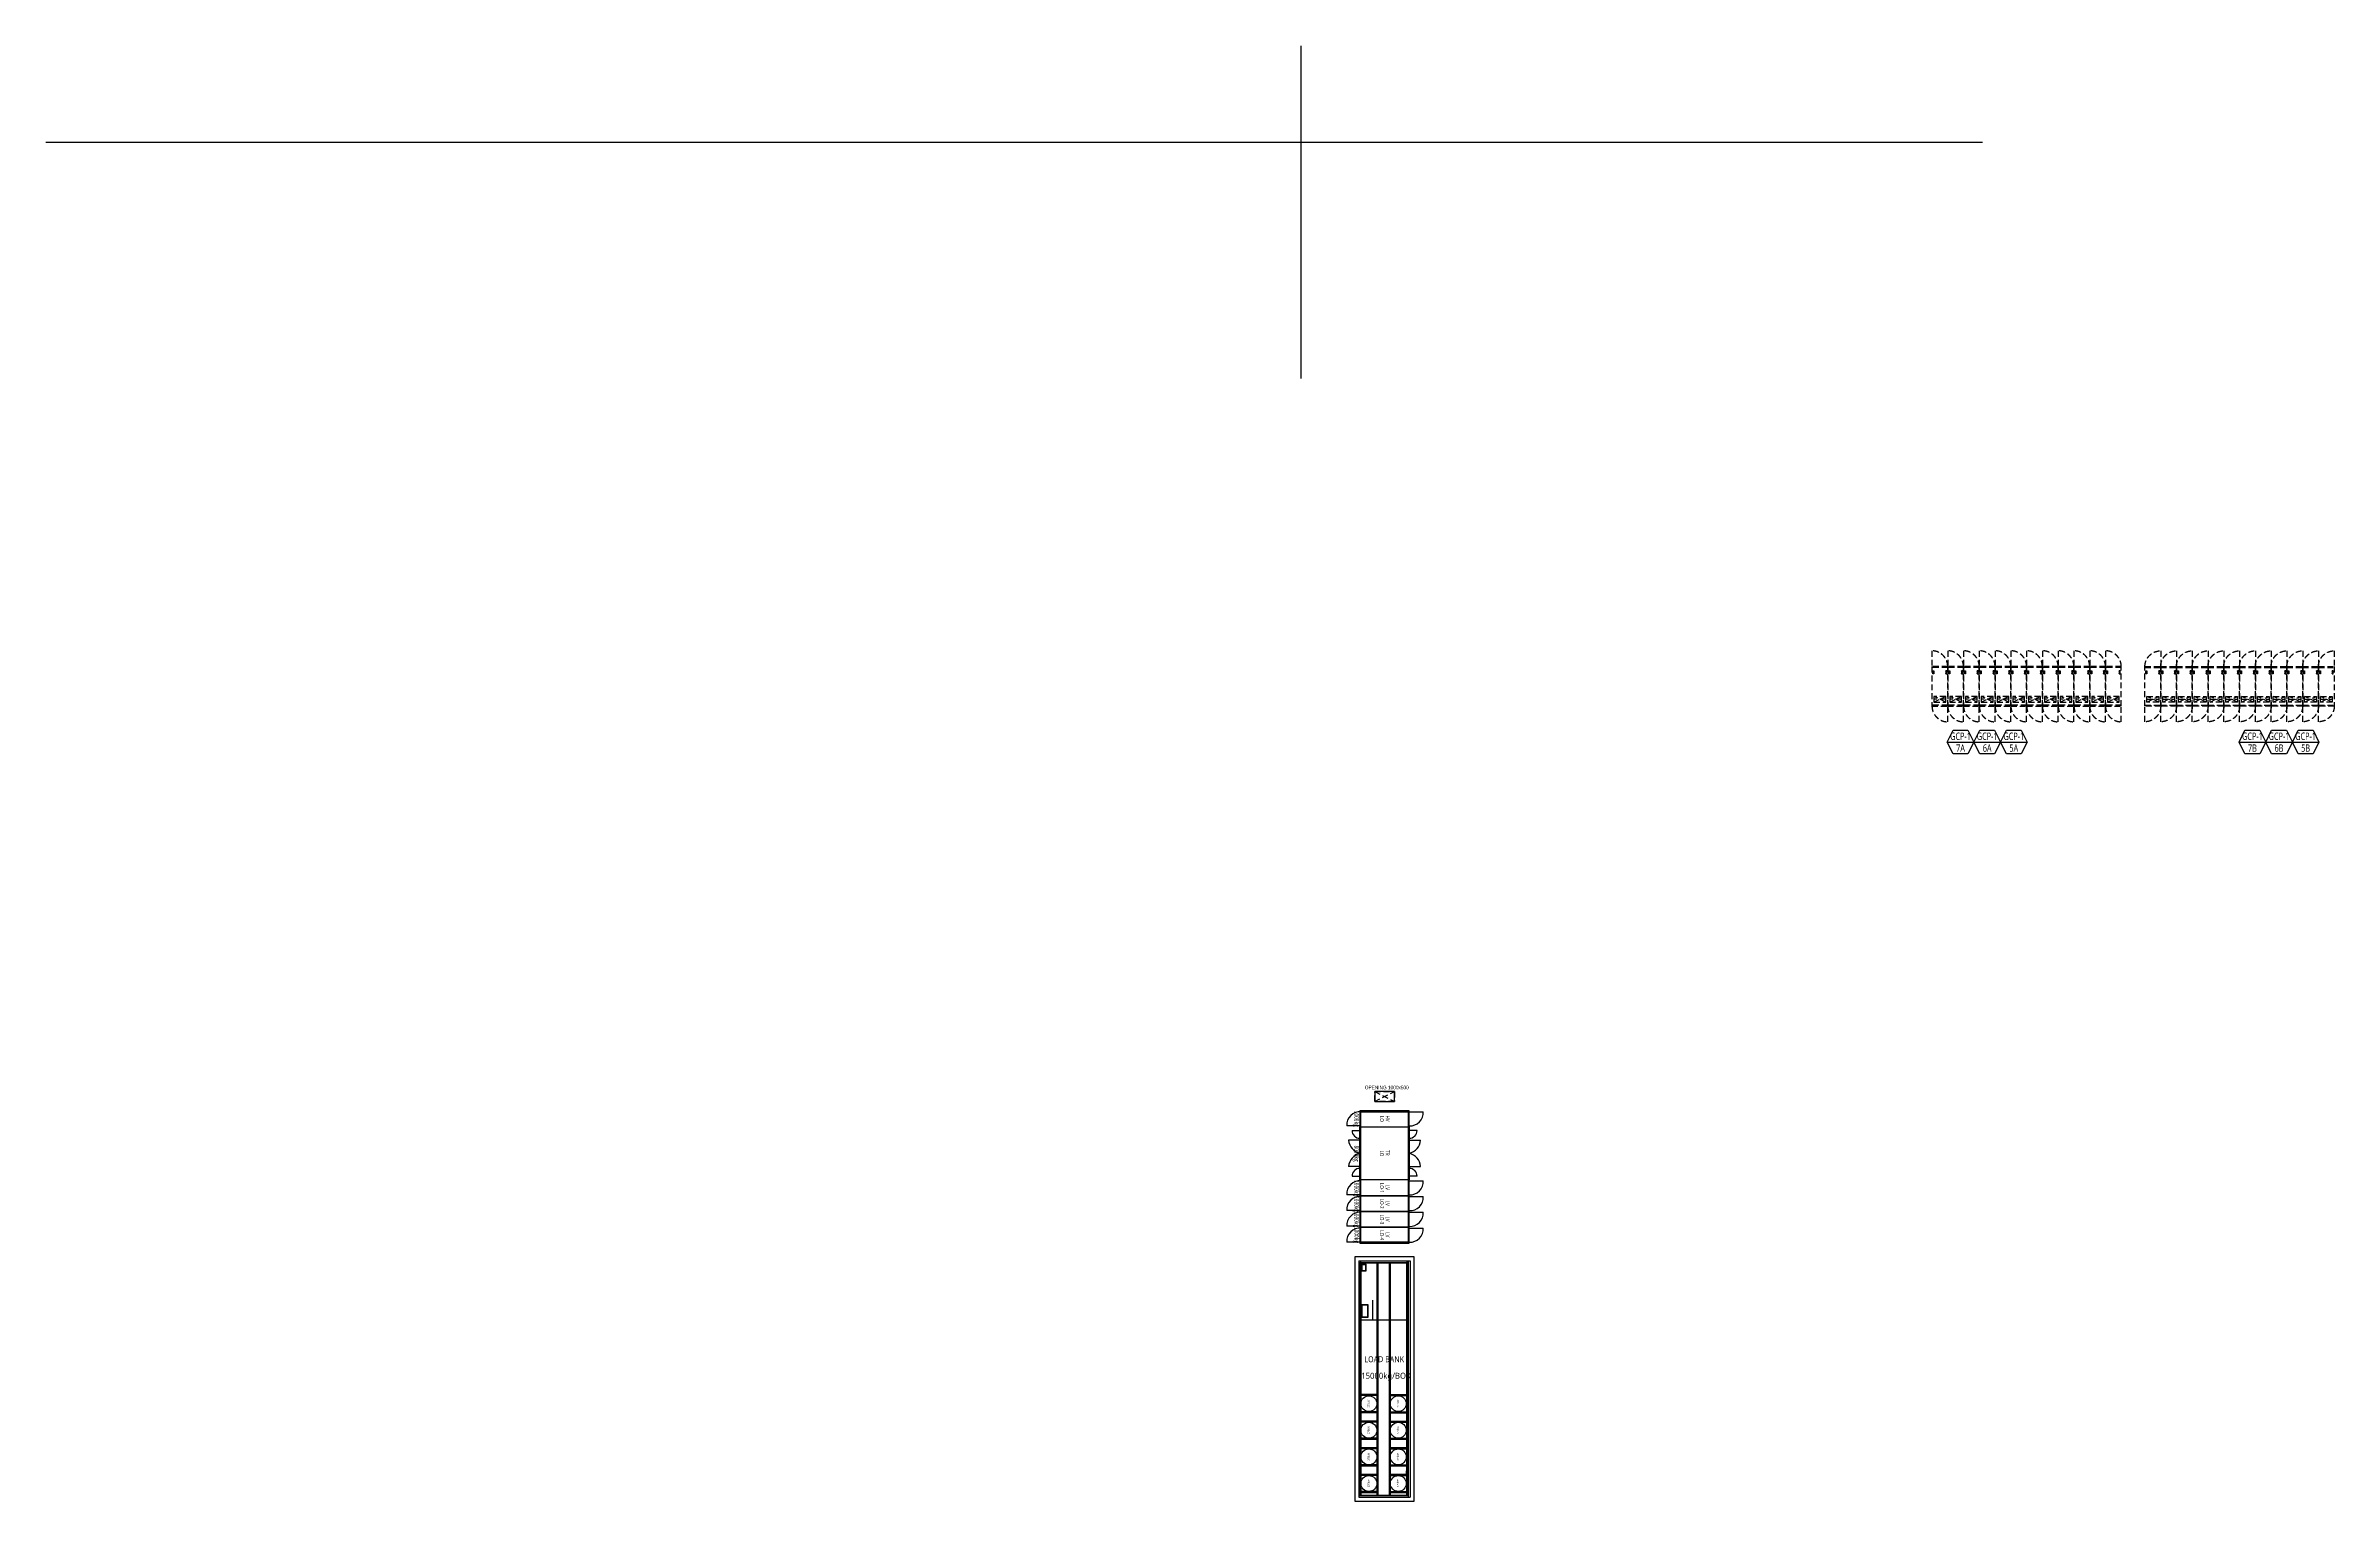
# Model space of a CAD drawing. Header units: millimetres. Extents: x -138191 to 245733, y -341087 to 835263.
# Drawn here: x 28900 to 144954, y -98536 to -24700 of the extents above; entities that cross this region are included whole.
import ezdxf
from ezdxf.enums import TextEntityAlignment as Align

# ---------------------------------------------------------------- set-up
doc = ezdxf.new("R2010")
doc.units = ezdxf.units.MM
doc.header["$LTSCALE"] = 300
doc.linetypes.add('H1', pattern=[1.5, 1, -0.5])
doc.linetypes.add('PHANTOM', pattern=[2.5, 1.25, -0.25, 0.25, -0.25, 0.25, -0.25])
for name, color, linetype in [('------00 Switch Gear', 3, 'Continuous'), ('------00 Switch Gear_Number', 1, 'Continuous'), ('-----36 Dimension', 1, 'Continuous'), ('20251030_전기하중검토', 241, 'Continuous'), ('A-ETC-전기', 253, 'H1')]:
    doc.layers.add(name, color=color, linetype=linetype)
doc.styles.add('dd', font='')
doc.styles.add('ELEC', font='malgun.ttf')
doc.styles.add('SAMOO', font='')
doc.styles.add('X-PLAN$0$ELEC', font='malgun.ttf')
doc.styles.add('맑은 고딕', font='malgun.ttf')
doc.styles.add('맑은고딕', font='malgun.ttf')
doc.styles.get('dd').set_extended_font_data('DotumChe')
doc.styles.get('SAMOO').set_extended_font_data('Dotum')

# ---------------------------------------------------------------- blocks, each defined once
blk = doc.blocks.new('A$C831ba098')
for points in [[(358, 500), (1358, 0)], [(358, 0), (1358, 500)]]:
    blk.add_lwpolyline(points)
blk.add_lwpolyline([(358, 500), (1358, 500), (1358, 0), (358, 0)], close=True)
at = {"style": 'SAMOO', "width": 0.8}
blk.add_text('OPENING 1000x500', height=187.5, dxfattribs=at).set_placement((971, 710, 0), align=Align.MIDDLE_CENTER)
blk = doc.blocks.new('GEN_전기판넬')
at = {"color": 0}
for p, q in [((0, 3600), (0, 2800)), ((800, 3600), (800, 2800)), ((1600, 3600), (1600, 2800)), ((2400, 3600), (2400, 2800)), ((3200, 3600), (3200, 2800)), ((4000, 3600), (4000, 2800)), ((4800, 3600), (4800, 2800)), ((5600, 3600), (5600, 2800)), ((6400, 3600), (6400, 2800)), ((7200, 3600), (7200, 2800)), ((8000, 3600), (8000, 2800)), ((8800, 3600), (8800, 2800)), ((800, 2760), (0, 2760)), ((50, 2440), (100, 2590)), ((100, 2440), (50, 2590)), ((750, 2440), (700, 2590)), ((700, 2440), (750, 2590)), ((1600, 2760), (800, 2760)), ((850, 2440), (900, 2590)), ((900, 2440), (850, 2590)), ((1550, 2440), (1500, 2590)), ((1500, 2440), (1550, 2590)), ((2400, 2760), (1600, 2760)), ((1650, 2440), (1700, 2590)), ((1700, 2440), (1650, 2590)), ((2350, 2440), (2300, 2590)), ((2300, 2440), (2350, 2590)), ((3200, 2760), (2400, 2760)), ((2450, 2440), (2500, 2590)), ((2500, 2440), (2450, 2590)), ((3150, 2440), (3100, 2590)), ((3100, 2440), (3150, 2590)), ((4000, 2760), (3200, 2760)), ((3250, 2440), (3300, 2590)), ((3300, 2440), (3250, 2590)), ((3950, 2440), (3900, 2590)), ((3900, 2440), (3950, 2590)), ((4800, 2760), (4000, 2760)), ((4050, 2440), (4100, 2590)), ((4100, 2440), (4050, 2590)), ((4750, 2440), (4700, 2590)), ((4700, 2440), (4750, 2590)), ((5600, 2760), (4800, 2760)), ((4850, 2440), (4900, 2590)), ((4900, 2440), (4850, 2590)), ((5550, 2440), (5500, 2590)), ((5500, 2440), (5550, 2590)), ((6400, 2760), (5600, 2760)), ((5650, 2440), (5700, 2590)), ((5700, 2440), (5650, 2590)), ((6350, 2440), (6300, 2590)), ((6300, 2440), (6350, 2590)), ((7200, 2760), (6400, 2760)), ((6450, 2440), (6500, 2590)), ((6500, 2440), (6450, 2590)), ((7150, 2440), (7100, 2590)), ((7100, 2440), (7150, 2590)), ((8000, 2760), (7200, 2760)), ((7250, 2440), (7300, 2590)), ((7300, 2440), (7250, 2590)), ((7950, 2440), (7900, 2590)), ((7900, 2440), (7950, 2590)), ((8800, 2760), (8000, 2760)), ((8050, 2440), (8100, 2590)), ((8100, 2440), (8050, 2590)), ((8750, 2440), (8700, 2590)), ((8700, 2440), (8750, 2590)), ((9600, 2760), (8800, 2760)), ((8850, 2440), (8900, 2590)), ((8900, 2440), (8850, 2590)), ((9550, 2440), (9500, 2590)), ((9500, 2440), (9550, 2590)), ((700, 990), (100, 1290)), ((100, 990), (700, 1290)), ((1500, 990), (900, 1290)), ((900, 990), (1500, 1290)), ((2300, 990), (1700, 1290)), ((1700, 990), (2300, 1290)), ((3100, 990), (2500, 1290)), ((2500, 990), (3100, 1290)), ((3900, 990), (3300, 1290)), ((3300, 990), (3900, 1290)), ((4700, 990), (4100, 1290)), ((4100, 990), (4700, 1290)), ((5500, 990), (4900, 1290)), ((4900, 990), (5500, 1290)), ((6300, 990), (5700, 1290)), ((5700, 990), (6300, 1290)), ((7100, 990), (6500, 1290)), ((6500, 990), (7100, 1290)), ((7900, 990), (7300, 1290)), ((7300, 990), (7900, 1290)), ((8700, 990), (8100, 1290)), ((8100, 990), (8700, 1290)), ((9500, 990), (8900, 1290)), ((8900, 990), (9500, 1290)), ((800, 842), (0, 842)), ((700, 1140), (100, 1140)), ((1600, 842), (800, 842)), ((800, 0), (800, 800)), ((1500, 1140), (900, 1140)), ((2400, 842), (1600, 842)), ((1600, 0), (1600, 800)), ((2300, 1140), (1700, 1140)), ((3200, 842), (2400, 842)), ((2400, 0), (2400, 800)), ((3100, 1140), (2500, 1140)), ((4000, 842), (3200, 842)), ((3200, 0), (3200, 800)), ((3900, 1140), (3300, 1140)), ((4800, 842), (4000, 842)), ((4000, 0), (4000, 800)), ((4700, 1140), (4100, 1140)), ((5600, 842), (4800, 842)), ((4800, 0), (4800, 800)), ((5500, 1140), (4900, 1140)), ((6400, 842), (5600, 842)), ((5600, 0), (5600, 800)), ((6300, 1140), (5700, 1140)), ((7200, 842), (6400, 842)), ((6400, 0), (6400, 800)), ((7100, 1140), (6500, 1140)), ((8000, 842), (7200, 842)), ((7200, 0), (7200, 800)), ((7900, 1140), (7300, 1140)), ((8800, 842), (8000, 842)), ((8000, 0), (8000, 800)), ((8700, 1140), (8100, 1140)), ((9600, 842), (8800, 842)), ((8800, 0), (8800, 800)), ((9500, 1140), (8900, 1140)), ((9600, 0), (9600, 800))]:
    blk.add_line(p, q, dxfattribs=at)
at = {"color": 0, "elevation": 0}
for points in [[(800, 2800), (0, 2800), (0, 800), (800, 800)], [(50, 2590), (100, 2590), (100, 2440), (50, 2440)], [(750, 2590), (700, 2590), (700, 2440), (750, 2440)], [(1600, 2800), (800, 2800), (800, 800), (1600, 800)], [(850, 2590), (900, 2590), (900, 2440), (850, 2440)], [(1550, 2590), (1500, 2590), (1500, 2440), (1550, 2440)], [(2400, 2800), (1600, 2800), (1600, 800), (2400, 800)], [(1650, 2590), (1700, 2590), (1700, 2440), (1650, 2440)], [(2350, 2590), (2300, 2590), (2300, 2440), (2350, 2440)], [(3200, 2800), (2400, 2800), (2400, 800), (3200, 800)], [(2450, 2590), (2500, 2590), (2500, 2440), (2450, 2440)], [(3150, 2590), (3100, 2590), (3100, 2440), (3150, 2440)], [(4000, 2800), (3200, 2800), (3200, 800), (4000, 800)], [(3250, 2590), (3300, 2590), (3300, 2440), (3250, 2440)], [(3950, 2590), (3900, 2590), (3900, 2440), (3950, 2440)], [(4800, 2800), (4000, 2800), (4000, 800), (4800, 800)], [(4050, 2590), (4100, 2590), (4100, 2440), (4050, 2440)], [(4750, 2590), (4700, 2590), (4700, 2440), (4750, 2440)], [(5600, 2800), (4800, 2800), (4800, 800), (5600, 800)], [(4850, 2590), (4900, 2590), (4900, 2440), (4850, 2440)], [(5550, 2590), (5500, 2590), (5500, 2440), (5550, 2440)], [(6400, 2800), (5600, 2800), (5600, 800), (6400, 800)], [(5650, 2590), (5700, 2590), (5700, 2440), (5650, 2440)], [(6350, 2590), (6300, 2590), (6300, 2440), (6350, 2440)], [(7200, 2800), (6400, 2800), (6400, 800), (7200, 800)], [(6450, 2590), (6500, 2590), (6500, 2440), (6450, 2440)], [(7150, 2590), (7100, 2590), (7100, 2440), (7150, 2440)], [(8000, 2800), (7200, 2800), (7200, 800), (8000, 800)], [(7250, 2590), (7300, 2590), (7300, 2440), (7250, 2440)], [(7950, 2590), (7900, 2590), (7900, 2440), (7950, 2440)], [(8800, 2800), (8000, 2800), (8000, 800), (8800, 800)], [(8050, 2590), (8100, 2590), (8100, 2440), (8050, 2440)], [(8750, 2590), (8700, 2590), (8700, 2440), (8750, 2440)], [(9600, 2800), (8800, 2800), (8800, 800), (9600, 800)], [(8850, 2590), (8900, 2590), (8900, 2440), (8850, 2440)], [(9550, 2590), (9500, 2590), (9500, 2440), (9550, 2440)], [(700, 1290), (100, 1290), (100, 990), (700, 990)], [(1500, 1290), (900, 1290), (900, 990), (1500, 990)], [(2300, 1290), (1700, 1290), (1700, 990), (2300, 990)], [(3100, 1290), (2500, 1290), (2500, 990), (3100, 990)], [(3900, 1290), (3300, 1290), (3300, 990), (3900, 990)], [(4700, 1290), (4100, 1290), (4100, 990), (4700, 990)], [(5500, 1290), (4900, 1290), (4900, 990), (5500, 990)], [(6300, 1290), (5700, 1290), (5700, 990), (6300, 990)], [(7100, 1290), (6500, 1290), (6500, 990), (7100, 990)], [(7900, 1290), (7300, 1290), (7300, 990), (7900, 990)], [(8700, 1290), (8100, 1290), (8100, 990), (8700, 990)], [(9500, 1290), (8900, 1290), (8900, 990), (9500, 990)]]:
    blk.add_lwpolyline(points, close=True, dxfattribs=at)
at = {"color": 0}
for centre, start, end in [((0, 2800), 0, 90), ((800, 2800), 0, 90), ((1600, 2800), 0, 90), ((2400, 2800), 0, 90), ((3200, 2800), 0, 90), ((4000, 2800), 0, 90), ((4800, 2800), 0, 90), ((5600, 2800), 0, 90), ((6400, 2800), 0, 90), ((7200, 2800), 0, 90), ((8000, 2800), 0, 90), ((8800, 2800), 0, 90), ((800, 800), 180, 270), ((1600, 800), 180, 270), ((2400, 800), 180, 270), ((3200, 800), 180, 270), ((4000, 800), 180, 270), ((4800, 800), 180, 270), ((5600, 800), 180, 270), ((6400, 800), 180, 270), ((7200, 800), 180, 270), ((8000, 800), 180, 270), ((8800, 800), 180, 270), ((9600, 800), 180, 270)]:
    blk.add_arc(centre, 800, start, end, dxfattribs=at)

msp = doc.modelspace()

# ---------------------------------------------------------------- linework, layer by layer
at = {"layer": '------00 Switch Gear'}
for p, q in [((95144, -79725, 0), (95544, -79725, 0)), ((98444, -79725, 0), (98044, -79725, 0)), ((95144, -82048, 0), (95544, -82048, 0)), ((98444, -82048, 0), (98044, -82048, 0))]:
    msp.add_line(p, q, dxfattribs=at)
at = {"layer": '------00 Switch Gear', "elevation": 0}
for points in [[(95544, -78736), (95544, -79536), (98044, -79536), (98044, -78736)], [(97994, -78786), (97994, -85386), (95594, -85386), (95594, -78786)], [(98044, -79536), (98044, -82236), (95544, -82236), (95544, -79536)], [(95544, -82236), (95544, -83036), (98044, -83036), (98044, -82236)], [(95544, -83036), (95544, -83836), (98044, -83836), (98044, -83036)], [(95544, -83836), (95544, -84636), (98044, -84636), (98044, -83836)], [(95544, -84636), (95544, -85436), (98044, -85436), (98044, -84636)]]:
    msp.add_lwpolyline(points, close=True, dxfattribs=at)
for points in [[(98044, -78779), (98759, -78779)], [(95594, -79486), (94879, -79486)], [(95544, -80222), (94968, -80222)], [(98044, -80222), (98620, -80222)], [(95544, -81551), (94968, -81551)], [(98044, -81551), (98620, -81551)], [(98044, -82279), (98759, -82279)], [(95594, -82986), (94879, -82986)], [(98044, -83079), (98759, -83079)], [(95594, -83786), (94879, -83786)], [(95594, -84586), (94879, -84586)], [(95594, -84586), (94879, -84586)], [(98044, -83879), (98759, -83879)], [(98044, -84679), (98759, -84679)], [(95594, -85386), (94879, -85386)]]:
    msp.add_lwpolyline(points, dxfattribs=at)
at = {"layer": '------00 Switch Gear'}
for centre, radius, start, end in [((95556, -79450, 0), 679, 86.91898, 183.08102), ((98080, -78815, 0), 679, 266.91898, 3.08102), ((95544, -79725, 0), 400, 180, 270), ((98044, -79725, 0), 400, 270, 0), ((95709, -80161, 0), 744, 184.68922, 257.14201), ((95709, -81612, 0), 744, 102.85799, 175.31078), ((97878, -80161, 0), 744, 282.85799, 355.31078), ((97878, -81612, 0), 744, 4.68922, 77.14201), ((95556, -82950, 0), 679, 86.91898, 183.08102), ((95544, -82048, 0), 400, 90, 180), ((98044, -82048, 0), 400, 0, 90), ((98080, -82315, 0), 679, 266.91898, 3.08102), ((95556, -83750, 0), 679, 86.91898, 183.08102), ((98080, -83115, 0), 679, 266.91898, 3.08102), ((95556, -84550, 0), 679, 86.91898, 183.08102), ((95556, -85350, 0), 679, 86.91898, 183.08102), ((98080, -83915, 0), 679, 266.91898, 3.08102), ((98080, -84715, 0), 679, 266.91898, 3.08102)]:
    msp.add_arc(centre, radius, start, end, dxfattribs=at)
at = {"layer": '------00 Switch Gear_Number', "color": 1, "elevation": 0}
for points in [[(125329, -60028), (126679, -60028), (126379, -60628), (125628, -60628), (125329, -60028), (125628, -59428), (126379, -59428), (126679, -60028)], [(126679, -60028), (128029, -60028), (127729, -60628), (126978, -60628), (126679, -60028), (126978, -59428), (127729, -59428), (128029, -60028)], [(128029, -60028), (129379, -60028), (129079, -60628), (128328, -60628), (128029, -60028), (128328, -59428), (129079, -59428), (129379, -60028)], [(140129, -60028), (141479, -60028), (141179, -60628), (140428, -60628), (140129, -60028), (140428, -59428), (141179, -59428), (141479, -60028)], [(141479, -60028), (142829, -60028), (142529, -60628), (141778, -60628), (141479, -60028), (141778, -59428), (142529, -59428), (142829, -60028)], [(142829, -60028), (144179, -60028), (143879, -60628), (143128, -60628), (142829, -60028), (143128, -59428), (143879, -59428), (144179, -60028)]]:
    msp.add_lwpolyline(points, dxfattribs=at)
at = {"layer": '-----36 Dimension'}
for p, q in [((92554, -24700), (92554, -41578)), ((28900, -29595), (127108, -29595))]:
    msp.add_line(p, q, dxfattribs=at)
for p, q in [((95494, -86336, 0), (95494, -98336, 0)), ((95494, -86336, 0), (95494, -87336, 0)), ((95497, -86336, 0), (97994, -86336, 0)), ((95497, -86336, 0), (95497, -98336, 0)), ((95497, -86336, 0), (97994, -86336, 0)), ((95497, -86340, 0), (97994, -86340, 0)), ((95497, -86340, 0), (97994, -86340, 0)), ((95497, -86433, 0), (97994, -86433, 0)), ((95497, -86433, 0), (97994, -86433, 0)), ((95497, -86436, 0), (97994, -86436, 0)), ((95497, -86436, 0), (97994, -86436, 0)), ((95542, -86436, 0), (95542, -98236, 0)), ((95567, -86375, 0), (95567, -98274, 0)), ((95587, -86436, 0), (95587, -98236, 0)), ((95592, -86436, 0), (95592, -98236, 0)), ((96407, -86436, 0), (96407, -98236, 0)), ((96457, -86436, 0), (96457, -98236, 0)), ((97034, -86436, 0), (97034, -98236, 0)), ((97084, -86436, 0), (97084, -98236, 0)), ((97899, -86436, 0), (97899, -98236, 0)), ((97904, -86436, 0), (97904, -98236, 0)), ((97924, -86375, 0), (97924, -98274, 0)), ((97949, -86436, 0), (97949, -98236, 0)), ((97994, -86336, 0), (97994, -98336, 0)), ((97994, -86336, 0), (98094, -86336, 0)), ((97994, -86336, 0), (98094, -86336, 0)), ((97997, -86336, 0), (97997, -98336, 0)), ((98091, -86336, 0), (98091, -98336, 0)), ((98094, -86336, 0), (98094, -98336, 0)), ((95558, -93154, 0), (95576, -93154, 0)), ((95558, -93369, 0), (95576, -93369, 0)), ((95558, -93586, 0), (95576, -93586, 0)), ((95558, -93804, 0), (95576, -93804, 0)), ((95567, -93163, 0), (95567, -93145, 0)), ((95567, -93378, 0), (95567, -93360, 0)), ((95567, -93595, 0), (95567, -93577, 0)), ((95567, -93813, 0), (95567, -93795, 0)), ((96407, -93129, 0), (95592, -93129, 0)), ((96407, -93174, 0), (95592, -93174, 0)), ((96407, -93179, 0), (95592, -93179, 0)), ((96407, -93994, 0), (95592, -93994, 0)), ((96407, -93999, 0), (95592, -93999, 0)), ((95773, -93154, 0), (95791, -93154, 0)), ((95782, -93163, 0), (95782, -93145, 0)), ((95990, -93154, 0), (96008, -93154, 0)), ((95999, -93163, 0), (95999, -93145, 0)), ((96208, -93154, 0), (96226, -93154, 0)), ((96217, -93163, 0), (96217, -93145, 0)), ((96423, -93154, 0), (96441, -93154, 0)), ((96423, -93369, 0), (96441, -93369, 0)), ((96423, -93586, 0), (96441, -93586, 0)), ((96423, -93804, 0), (96441, -93804, 0)), ((96432, -93163, 0), (96432, -93145, 0)), ((96432, -93378, 0), (96432, -93360, 0)), ((96432, -93595, 0), (96432, -93577, 0)), ((96432, -93813, 0), (96432, -93795, 0)), ((97050, -93154, 0), (97068, -93154, 0)), ((97050, -93369, 0), (97068, -93369, 0)), ((97050, -93586, 0), (97068, -93586, 0)), ((97050, -93804, 0), (97068, -93804, 0)), ((97059, -93163, 0), (97059, -93145, 0)), ((97059, -93378, 0), (97059, -93360, 0)), ((97059, -93595, 0), (97059, -93577, 0)), ((97059, -93813, 0), (97059, -93795, 0)), ((97084, -93129, 0), (97899, -93129, 0)), ((97084, -93174, 0), (97899, -93174, 0)), ((97084, -93179, 0), (97899, -93179, 0)), ((97084, -93994, 0), (97899, -93994, 0)), ((97084, -93999, 0), (97899, -93999, 0)), ((97265, -93154, 0), (97283, -93154, 0)), ((97274, -93163, 0), (97274, -93145, 0)), ((97482, -93154, 0), (97500, -93154, 0)), ((97491, -93163, 0), (97491, -93145, 0)), ((97700, -93154, 0), (97718, -93154, 0)), ((97709, -93163, 0), (97709, -93145, 0)), ((97915, -93154, 0), (97933, -93154, 0)), ((97915, -93369, 0), (97933, -93369, 0)), ((97915, -93586, 0), (97933, -93586, 0)), ((97915, -93804, 0), (97933, -93804, 0)), ((97924, -93163, 0), (97924, -93145, 0)), ((97924, -93378, 0), (97924, -93360, 0)), ((97924, -93595, 0), (97924, -93577, 0)), ((97924, -93813, 0), (97924, -93795, 0)), ((95558, -94019, 0), (95576, -94019, 0)), ((95558, -94504, 0), (95576, -94504, 0)), ((95558, -94719, 0), (95576, -94719, 0)), ((95558, -94936, 0), (95576, -94936, 0)), ((95558, -95154, 0), (95576, -95154, 0)), ((95567, -94028, 0), (95567, -94010, 0)), ((95567, -94513, 0), (95567, -94495, 0)), ((95567, -94728, 0), (95567, -94710, 0)), ((95567, -94945, 0), (95567, -94927, 0)), ((95567, -95163, 0), (95567, -95145, 0)), ((96407, -94044, 0), (95592, -94044, 0)), ((96407, -94479, 0), (95592, -94479, 0)), ((96407, -94524, 0), (95592, -94524, 0)), ((96407, -94529, 0), (95592, -94529, 0)), ((95773, -94019, 0), (95791, -94019, 0)), ((95773, -94504, 0), (95791, -94504, 0)), ((95782, -94028, 0), (95782, -94010, 0)), ((95782, -94513, 0), (95782, -94495, 0)), ((95990, -94019, 0), (96008, -94019, 0)), ((95990, -94504, 0), (96008, -94504, 0)), ((95999, -94028, 0), (95999, -94010, 0)), ((95999, -94513, 0), (95999, -94495, 0)), ((96208, -94019, 0), (96226, -94019, 0)), ((96208, -94504, 0), (96226, -94504, 0)), ((96217, -94028, 0), (96217, -94010, 0)), ((96217, -94513, 0), (96217, -94495, 0)), ((96423, -94019, 0), (96441, -94019, 0)), ((96423, -94504, 0), (96441, -94504, 0)), ((96423, -94719, 0), (96441, -94719, 0)), ((96423, -94936, 0), (96441, -94936, 0)), ((96423, -95154, 0), (96441, -95154, 0)), ((96432, -94028, 0), (96432, -94010, 0)), ((96432, -94513, 0), (96432, -94495, 0)), ((96432, -94728, 0), (96432, -94710, 0)), ((96432, -94945, 0), (96432, -94927, 0)), ((96432, -95163, 0), (96432, -95145, 0)), ((97050, -94019, 0), (97068, -94019, 0)), ((97050, -94504, 0), (97068, -94504, 0)), ((97050, -94719, 0), (97068, -94719, 0)), ((97050, -94936, 0), (97068, -94936, 0)), ((97050, -95154, 0), (97068, -95154, 0)), ((97059, -94028, 0), (97059, -94010, 0)), ((97059, -94513, 0), (97059, -94495, 0)), ((97059, -94728, 0), (97059, -94710, 0)), ((97059, -94945, 0), (97059, -94927, 0)), ((97059, -95163, 0), (97059, -95145, 0)), ((97084, -94044, 0), (97899, -94044, 0)), ((97084, -94479, 0), (97899, -94479, 0)), ((97084, -94524, 0), (97899, -94524, 0)), ((97084, -94529, 0), (97899, -94529, 0)), ((97265, -94019, 0), (97283, -94019, 0)), ((97265, -94504, 0), (97283, -94504, 0)), ((97274, -94028, 0), (97274, -94010, 0)), ((97274, -94513, 0), (97274, -94495, 0)), ((97482, -94019, 0), (97500, -94019, 0)), ((97482, -94504, 0), (97500, -94504, 0)), ((97491, -94028, 0), (97491, -94010, 0)), ((97491, -94513, 0), (97491, -94495, 0)), ((97700, -94019, 0), (97718, -94019, 0)), ((97700, -94504, 0), (97718, -94504, 0)), ((97709, -94028, 0), (97709, -94010, 0)), ((97709, -94513, 0), (97709, -94495, 0)), ((97915, -94019, 0), (97933, -94019, 0)), ((97915, -94504, 0), (97933, -94504, 0)), ((97915, -94719, 0), (97933, -94719, 0)), ((97915, -94936, 0), (97933, -94936, 0)), ((97915, -95154, 0), (97933, -95154, 0)), ((97924, -94028, 0), (97924, -94010, 0)), ((97924, -94513, 0), (97924, -94495, 0)), ((97924, -94728, 0), (97924, -94710, 0)), ((97924, -94945, 0), (97924, -94927, 0)), ((97924, -95163, 0), (97924, -95145, 0)), ((95558, -95369, 0), (95576, -95369, 0)), ((95558, -95854, 0), (95576, -95854, 0)), ((95558, -96069, 0), (95576, -96069, 0)), ((95558, -96286, 0), (95576, -96286, 0)), ((95567, -95378, 0), (95567, -95360, 0)), ((95567, -95863, 0), (95567, -95845, 0)), ((95567, -96078, 0), (95567, -96060, 0)), ((95567, -96295, 0), (95567, -96277, 0)), ((96407, -95344, 0), (95592, -95344, 0)), ((96407, -95349, 0), (95592, -95349, 0)), ((96407, -95394, 0), (95592, -95394, 0)), ((96407, -95829, 0), (95592, -95829, 0)), ((96407, -95874, 0), (95592, -95874, 0)), ((96407, -95879, 0), (95592, -95879, 0)), ((95773, -95369, 0), (95791, -95369, 0)), ((95773, -95854, 0), (95791, -95854, 0)), ((95782, -95378, 0), (95782, -95360, 0)), ((95782, -95863, 0), (95782, -95845, 0)), ((95990, -95369, 0), (96008, -95369, 0)), ((95990, -95854, 0), (96008, -95854, 0)), ((95999, -95378, 0), (95999, -95360, 0)), ((95999, -95863, 0), (95999, -95845, 0)), ((96208, -95369, 0), (96226, -95369, 0)), ((96208, -95854, 0), (96226, -95854, 0)), ((96217, -95378, 0), (96217, -95360, 0)), ((96217, -95863, 0), (96217, -95845, 0)), ((96423, -95369, 0), (96441, -95369, 0)), ((96423, -95854, 0), (96441, -95854, 0)), ((96423, -96069, 0), (96441, -96069, 0)), ((96423, -96286, 0), (96441, -96286, 0)), ((96432, -95378, 0), (96432, -95360, 0)), ((96432, -95863, 0), (96432, -95845, 0)), ((96432, -96078, 0), (96432, -96060, 0)), ((96432, -96295, 0), (96432, -96277, 0)), ((97050, -95369, 0), (97068, -95369, 0)), ((97050, -95854, 0), (97068, -95854, 0)), ((97050, -96069, 0), (97068, -96069, 0)), ((97050, -96286, 0), (97068, -96286, 0)), ((97059, -95378, 0), (97059, -95360, 0)), ((97059, -95863, 0), (97059, -95845, 0)), ((97059, -96078, 0), (97059, -96060, 0)), ((97059, -96295, 0), (97059, -96277, 0)), ((97084, -95344, 0), (97899, -95344, 0)), ((97084, -95349, 0), (97899, -95349, 0)), ((97084, -95394, 0), (97899, -95394, 0)), ((97084, -95829, 0), (97899, -95829, 0)), ((97084, -95874, 0), (97899, -95874, 0)), ((97084, -95879, 0), (97899, -95879, 0)), ((97265, -95369, 0), (97283, -95369, 0)), ((97265, -95854, 0), (97283, -95854, 0)), ((97274, -95378, 0), (97274, -95360, 0)), ((97274, -95863, 0), (97274, -95845, 0)), ((97482, -95369, 0), (97500, -95369, 0)), ((97482, -95854, 0), (97500, -95854, 0)), ((97491, -95378, 0), (97491, -95360, 0)), ((97491, -95863, 0), (97491, -95845, 0)), ((97700, -95369, 0), (97718, -95369, 0)), ((97700, -95854, 0), (97718, -95854, 0)), ((97709, -95378, 0), (97709, -95360, 0)), ((97709, -95863, 0), (97709, -95845, 0)), ((97915, -95369, 0), (97933, -95369, 0)), ((97915, -95854, 0), (97933, -95854, 0)), ((97915, -96069, 0), (97933, -96069, 0)), ((97915, -96286, 0), (97933, -96286, 0)), ((97924, -95378, 0), (97924, -95360, 0)), ((97924, -95863, 0), (97924, -95845, 0)), ((97924, -96078, 0), (97924, -96060, 0)), ((97924, -96295, 0), (97924, -96277, 0)), ((95558, -96504, 0), (95576, -96504, 0)), ((95558, -96719, 0), (95576, -96719, 0)), ((95558, -97204, 0), (95576, -97204, 0)), ((95558, -97419, 0), (95576, -97419, 0)), ((95567, -96513, 0), (95567, -96495, 0)), ((95567, -96728, 0), (95567, -96710, 0)), ((95567, -97213, 0), (95567, -97195, 0)), ((95567, -97428, 0), (95567, -97410, 0)), ((96407, -96694, 0), (95592, -96694, 0)), ((96407, -96699, 0), (95592, -96699, 0)), ((96407, -96744, 0), (95592, -96744, 0)), ((96407, -97179, 0), (95592, -97179, 0)), ((96407, -97224, 0), (95592, -97224, 0)), ((96407, -97229, 0), (95592, -97229, 0)), ((95773, -96719, 0), (95791, -96719, 0)), ((95773, -97204, 0), (95791, -97204, 0)), ((95782, -96728, 0), (95782, -96710, 0)), ((95782, -97213, 0), (95782, -97195, 0)), ((95990, -96719, 0), (96008, -96719, 0)), ((95990, -97204, 0), (96008, -97204, 0)), ((95999, -96728, 0), (95999, -96710, 0)), ((95999, -97213, 0), (95999, -97195, 0)), ((96208, -96719, 0), (96226, -96719, 0)), ((96208, -97204, 0), (96226, -97204, 0)), ((96217, -96728, 0), (96217, -96710, 0)), ((96217, -97213, 0), (96217, -97195, 0)), ((96423, -96504, 0), (96441, -96504, 0)), ((96423, -96719, 0), (96441, -96719, 0)), ((96423, -97204, 0), (96441, -97204, 0)), ((96423, -97419, 0), (96441, -97419, 0)), ((96432, -96513, 0), (96432, -96495, 0)), ((96432, -96728, 0), (96432, -96710, 0)), ((96432, -97213, 0), (96432, -97195, 0)), ((96432, -97428, 0), (96432, -97410, 0)), ((97050, -96504, 0), (97068, -96504, 0)), ((97050, -96719, 0), (97068, -96719, 0)), ((97050, -97204, 0), (97068, -97204, 0)), ((97050, -97419, 0), (97068, -97419, 0)), ((97059, -96513, 0), (97059, -96495, 0)), ((97059, -96728, 0), (97059, -96710, 0)), ((97059, -97213, 0), (97059, -97195, 0)), ((97059, -97428, 0), (97059, -97410, 0)), ((97084, -96694, 0), (97899, -96694, 0)), ((97084, -96699, 0), (97899, -96699, 0)), ((97084, -96744, 0), (97899, -96744, 0)), ((97084, -97179, 0), (97899, -97179, 0)), ((97084, -97224, 0), (97899, -97224, 0)), ((97084, -97229, 0), (97899, -97229, 0)), ((97265, -96719, 0), (97283, -96719, 0)), ((97265, -97204, 0), (97283, -97204, 0)), ((97274, -96728, 0), (97274, -96710, 0)), ((97274, -97213, 0), (97274, -97195, 0)), ((97482, -96719, 0), (97500, -96719, 0)), ((97482, -97204, 0), (97500, -97204, 0)), ((97491, -96728, 0), (97491, -96710, 0)), ((97491, -97213, 0), (97491, -97195, 0)), ((97700, -96719, 0), (97718, -96719, 0)), ((97700, -97204, 0), (97718, -97204, 0)), ((97709, -96728, 0), (97709, -96710, 0)), ((97709, -97213, 0), (97709, -97195, 0)), ((97899, -97241, 0), (97899, -96991, 0)), ((97899, -96991, 0), (97949, -96991, 0)), ((97949, -97241, 0), (97899, -97241, 0)), ((97903, -97245, 0), (97903, -96987, 0)), ((97903, -96987, 0), (97945, -96987, 0)), ((97945, -97245, 0), (97903, -97245, 0)), ((97915, -96504, 0), (97933, -96504, 0)), ((97915, -96719, 0), (97933, -96719, 0)), ((97915, -97204, 0), (97933, -97204, 0)), ((97915, -97419, 0), (97933, -97419, 0)), ((97924, -96513, 0), (97924, -96495, 0)), ((97924, -96728, 0), (97924, -96710, 0)), ((97924, -97213, 0), (97924, -97195, 0)), ((97924, -97428, 0), (97924, -97410, 0)), ((97945, -96987, 0), (97945, -97245, 0)), ((97949, -96991, 0), (97949, -97241, 0)), ((95497, -98236, 0), (97994, -98236, 0)), ((95497, -98240, 0), (97994, -98240, 0)), ((95497, -98333, 0), (97994, -98333, 0)), ((95497, -98336, 0), (97994, -98336, 0)), ((95558, -97636, 0), (95576, -97636, 0)), ((95558, -97854, 0), (95576, -97854, 0)), ((95558, -98069, 0), (95576, -98069, 0)), ((95567, -97645, 0), (95567, -97627, 0)), ((95567, -97863, 0), (95567, -97845, 0)), ((95567, -98078, 0), (95567, -98060, 0)), ((96407, -98044, 0), (95592, -98044, 0)), ((96407, -98049, 0), (95592, -98049, 0)), ((96407, -98094, 0), (95592, -98094, 0)), ((95773, -98069, 0), (95791, -98069, 0)), ((95782, -98078, 0), (95782, -98060, 0)), ((95990, -98069, 0), (96008, -98069, 0)), ((95999, -98078, 0), (95999, -98060, 0)), ((96208, -98069, 0), (96226, -98069, 0)), ((96217, -98078, 0), (96217, -98060, 0)), ((96423, -97636, 0), (96441, -97636, 0)), ((96423, -97854, 0), (96441, -97854, 0)), ((96423, -98069, 0), (96441, -98069, 0)), ((96432, -97645, 0), (96432, -97627, 0)), ((96432, -97863, 0), (96432, -97845, 0)), ((96432, -98078, 0), (96432, -98060, 0)), ((97050, -97636, 0), (97068, -97636, 0)), ((97050, -97854, 0), (97068, -97854, 0)), ((97050, -98069, 0), (97068, -98069, 0)), ((97059, -97645, 0), (97059, -97627, 0)), ((97059, -97863, 0), (97059, -97845, 0)), ((97059, -98078, 0), (97059, -98060, 0)), ((97084, -98044, 0), (97899, -98044, 0)), ((97084, -98049, 0), (97899, -98049, 0)), ((97084, -98094, 0), (97899, -98094, 0)), ((97265, -98069, 0), (97283, -98069, 0)), ((97274, -98078, 0), (97274, -98060, 0)), ((97482, -98069, 0), (97500, -98069, 0)), ((97491, -98078, 0), (97491, -98060, 0)), ((97700, -98069, 0), (97718, -98069, 0)), ((97709, -98078, 0), (97709, -98060, 0)), ((97915, -97636, 0), (97933, -97636, 0)), ((97915, -97854, 0), (97933, -97854, 0)), ((97915, -98069, 0), (97933, -98069, 0)), ((97924, -97645, 0), (97924, -97627, 0)), ((97924, -97863, 0), (97924, -97845, 0)), ((97924, -98078, 0), (97924, -98060, 0)), ((97994, -98336, 0), (98094, -98336, 0))]:
    msp.add_line(p, q)
at = {"ltscale": 10}
for p, q in [((95592, -89336, 0), (96192, -89336, 0)), ((96192, -89336, 0), (96192, -88336, 0)), ((96192, -89336, 0), (97899, -89336, 0))]:
    msp.add_line(p, q, dxfattribs=at)
at = {"elevation": 0}
for points in [[(96294, -78256), (97294, -78256), (97294, -77756), (96294, -77756)], [(95294, -86136), (95294, -98536), (98294, -98536), (98294, -86136)], [(95624, -86516), (95624, -86856), (95864, -86856), (95864, -86516)], [(95644, -86536), (95644, -86836), (95844, -86836), (95844, -86536)], [(95624, -88566), (95624, -89206), (95964, -89206), (95964, -88566)], [(95644, -88586), (95644, -89186), (95944, -89186), (95944, -88586)]]:
    msp.add_lwpolyline(points, close=True, dxfattribs=at)
at = {"linetype": 'PHANTOM', "ltscale": 5, "elevation": 0}
for points in [[(95547, -94039), (96452, -94039), (96452, -93134), (95547, -93134), (95547, -94039)], [(97039, -94039), (97944, -94039), (97944, -93134), (97039, -93134), (97039, -94039)], [(95547, -95389), (96452, -95389), (96452, -94484), (95547, -94484), (95547, -95389)], [(97039, -95389), (97944, -95389), (97944, -94484), (97039, -94484), (97039, -95389)], [(95547, -96739), (96452, -96739), (96452, -95834), (95547, -95834), (95547, -96739)], [(97039, -96739), (97944, -96739), (97944, -95834), (97039, -95834), (97039, -96739)], [(95547, -98089), (96452, -98089), (96452, -97184), (95547, -97184), (95547, -98089)], [(97039, -98089), (97944, -98089), (97944, -97184), (97039, -97184), (97039, -98089)]]:
    msp.add_lwpolyline(points, dxfattribs=at)
for points in [[(95567, -94019), (96432, -94019), (96432, -93154), (95567, -93154)], [(97059, -94019), (97924, -94019), (97924, -93154), (97059, -93154)], [(95567, -95369), (96432, -95369), (96432, -94504), (95567, -94504)], [(97059, -95369), (97924, -95369), (97924, -94504), (97059, -94504)], [(95567, -96719), (96432, -96719), (96432, -95854), (95567, -95854)], [(97059, -96719), (97924, -96719), (97924, -95854), (97059, -95854)], [(95567, -98069), (96432, -98069), (96432, -97204), (95567, -97204)], [(97059, -98069), (97924, -98069), (97924, -97204), (97059, -97204)]]:
    msp.add_lwpolyline(points, close=True, dxfattribs=at)
for centre, radius in [((95567, -93154, 0), 7.5), ((95567, -93369, 0), 7.5), ((95567, -93586, 0), 7.5), ((95567, -93804, 0), 7.5), ((95999, -93586, 0), 403), ((95782, -93154, 0), 7.5), ((95999, -93154, 0), 7.5), ((96217, -93154, 0), 7.5), ((96432, -93154, 0), 7.5), ((96432, -93369, 0), 7.5), ((96432, -93586, 0), 7.5), ((96432, -93804, 0), 7.5), ((97059, -93154, 0), 7.5), ((97059, -93369, 0), 7.5), ((97059, -93586, 0), 7.5), ((97059, -93804, 0), 7.5), ((97491, -93586, 0), 403), ((97491, -93586, 0), 403), ((97274, -93154, 0), 7.5), ((97491, -93154, 0), 7.5), ((97709, -93154, 0), 7.5), ((97924, -93154, 0), 7.5), ((97924, -93369, 0), 7.5), ((97924, -93586, 0), 7.5), ((97924, -93804, 0), 7.5), ((95567, -94019, 0), 7.5), ((95567, -94504, 0), 7.5), ((95567, -94719, 0), 7.5), ((95567, -94936, 0), 7.5), ((95567, -95154, 0), 7.5), ((95999, -94936, 0), 403), ((95782, -94019, 0), 7.5), ((95782, -94504, 0), 7.5), ((95999, -94019, 0), 7.5), ((95999, -94504, 0), 7.5), ((96217, -94019, 0), 7.5), ((96217, -94504, 0), 7.5), ((96432, -94019, 0), 7.5), ((96432, -94504, 0), 7.5), ((96432, -94719, 0), 7.5), ((96432, -94936, 0), 7.5), ((96432, -95154, 0), 7.5), ((97059, -94019, 0), 7.5), ((97059, -94504, 0), 7.5), ((97059, -94719, 0), 7.5), ((97059, -94936, 0), 7.5), ((97059, -95154, 0), 7.5), ((97491, -94936, 0), 403), ((97491, -94936, 0), 403), ((97274, -94019, 0), 7.5), ((97274, -94504, 0), 7.5), ((97491, -94019, 0), 7.5), ((97491, -94504, 0), 7.5), ((97709, -94019, 0), 7.5), ((97709, -94504, 0), 7.5), ((97924, -94019, 0), 7.5), ((97924, -94504, 0), 7.5), ((97924, -94719, 0), 7.5), ((97924, -94936, 0), 7.5), ((97924, -95154, 0), 7.5), ((95567, -95369, 0), 7.5), ((95567, -95854, 0), 7.5), ((95567, -96069, 0), 7.5), ((95567, -96286, 0), 7.5), ((95999, -96286, 0), 403), ((95782, -95369, 0), 7.5), ((95782, -95854, 0), 7.5), ((95999, -95369, 0), 7.5), ((95999, -95854, 0), 7.5), ((96217, -95369, 0), 7.5), ((96217, -95854, 0), 7.5), ((96432, -95369, 0), 7.5), ((96432, -95854, 0), 7.5), ((96432, -96069, 0), 7.5), ((96432, -96286, 0), 7.5), ((97059, -95369, 0), 7.5), ((97059, -95854, 0), 7.5), ((97059, -96069, 0), 7.5), ((97059, -96286, 0), 7.5), ((97491, -96286, 0), 403), ((97491, -96286, 0), 403), ((97274, -95369, 0), 7.5), ((97274, -95854, 0), 7.5), ((97491, -95369, 0), 7.5), ((97491, -95854, 0), 7.5), ((97709, -95369, 0), 7.5), ((97709, -95854, 0), 7.5), ((97924, -95369, 0), 7.5), ((97924, -95854, 0), 7.5), ((97924, -96069, 0), 7.5), ((97924, -96286, 0), 7.5), ((95567, -96504, 0), 7.5), ((95567, -96719, 0), 7.5), ((95567, -97204, 0), 7.5), ((95567, -97419, 0), 7.5), ((95999, -97636, 0), 403), ((95782, -96719, 0), 7.5), ((95782, -97204, 0), 7.5), ((95999, -96719, 0), 7.5), ((95999, -97204, 0), 7.5), ((96217, -96719, 0), 7.5), ((96217, -97204, 0), 7.5), ((96432, -96504, 0), 7.5), ((96432, -96719, 0), 7.5), ((96432, -97204, 0), 7.5), ((96432, -97419, 0), 7.5), ((97059, -96504, 0), 7.5), ((97059, -96719, 0), 7.5), ((97059, -97204, 0), 7.5), ((97059, -97419, 0), 7.5), ((97491, -97636, 0), 403), ((97491, -97636, 0), 403), ((97274, -96719, 0), 7.5), ((97274, -97204, 0), 7.5), ((97491, -96719, 0), 7.5), ((97491, -97204, 0), 7.5), ((97709, -96719, 0), 7.5), ((97709, -97204, 0), 7.5), ((97924, -96504, 0), 7.5), ((97924, -96719, 0), 7.5), ((97924, -97204, 0), 7.5), ((97924, -97419, 0), 7.5), ((95567, -97636, 0), 7.5), ((95567, -97854, 0), 7.5), ((95567, -98069, 0), 7.5), ((95782, -98069, 0), 7.5), ((95999, -98069, 0), 7.5), ((96217, -98069, 0), 7.5), ((96432, -97636, 0), 7.5), ((96432, -97854, 0), 7.5), ((96432, -98069, 0), 7.5), ((97059, -97636, 0), 7.5), ((97059, -97854, 0), 7.5), ((97059, -98069, 0), 7.5), ((97274, -98069, 0), 7.5), ((97491, -98069, 0), 7.5), ((97709, -98069, 0), 7.5), ((97924, -97636, 0), 7.5), ((97924, -97854, 0), 7.5), ((97924, -98069, 0), 7.5)]:
    msp.add_circle(centre, radius)

# ---------------------------------------------------------------- block references
at = {"layer": 'A-ETC-전기'}
for name, p in [('GEN_전기판넬', (124554, -58995)), ('A$C831ba098', (95935, -78256, 0))]:
    msp.add_blockref(name, p, dxfattribs=at)
at = {"layer": 'A-ETC-전기', "xscale": -1}
msp.add_blockref('GEN_전기판넬', (144954, -58995), dxfattribs=at)

# ---------------------------------------------------------------- texts
at = {"layer": '------00 Switch Gear_Number', "color": 7, "style": 'ELEC', "width": 0.7}
for s, p in [('GCP-1', (126004, -59728)), ('7A', (126004, -60328)), ('GCP-1', (127354, -59728)), ('6A', (127354, -60328)), ('GCP-1', (128704, -59728)), ('5A', (128704, -60328)), ('GCP-1', (140804, -59728)), ('7B', (140804, -60328)), ('GCP-1', (142154, -59728)), ('6B', (142154, -60328)), ('GCP-1', (143504, -59728)), ('5B', (143504, -60328))]:
    msp.add_text(s, height=375, dxfattribs=at).set_placement(p, align=Align.MIDDLE_CENTER)
at = {"layer": '------00 Switch Gear_Number', "color": 0, "style": 'ELEC', "width": 0.7}
for s, p in [('LO', (96660, -79141, 0)), ('HV', (96945, -79120, 0)), ('LO', (96660, -80891, 0)), ('TR', (96945, -80870, 0)), ('LO-1', (96660, -82641, 0)), ('LO-2', (96660, -83441, 0)), ('LV', (96945, -82620, 0)), ('LV', (96945, -83420, 0)), ('LO-3', (96660, -84241, 0)), ('LV', (96945, -84220, 0)), ('LO-4', (96660, -85041, 0)), ('LV', (96945, -85020, 0))]:
    msp.add_text(s, height=200, rotation=270, dxfattribs=at).set_placement(p, align=Align.MIDDLE_CENTER)
at = {"style": 'X-PLAN$0$ELEC', "width": 0.9}
msp.add_text('LOAD BANK', height=300, dxfattribs=at).set_placement((96776, -91332, 0), align=Align.MIDDLE)
at = {"style": '맑은 고딕'}
msp.add_text('15000kg/BOX', height=300, dxfattribs=at).set_placement((96860, -92211), align=Align.MIDDLE)
at = {"style": '맑은고딕'}
for p in [(95987, -93581, 0), (97466, -93581, 0), (95987, -94931, 0), (97466, -94931, 0), (95987, -96281, 0), (97466, -96281, 0), (95987, -97631, 0), (97466, -97631, 0)]:
    msp.add_text('375kW', height=92.4, rotation=90, dxfattribs=at).set_placement(p, align=Align.MIDDLE_CENTER)
at = {"layer": '20251030_전기하중검토', "style": 'dd', "width": 0.7}
for s, p in [('1000kg', (95344, -79134)), ('8000kg', (95344, -80901)), ('1000kg', (95344, -82654)), ('1000kg', (95344, -83469)), ('1000kg', (95344, -84229)), ('1000kg', (95344, -85029))]:
    msp.add_text(s, height=250, rotation=270, dxfattribs=at).set_placement(p, align=Align.MIDDLE)

doc.saveas('drawing.dxf')
